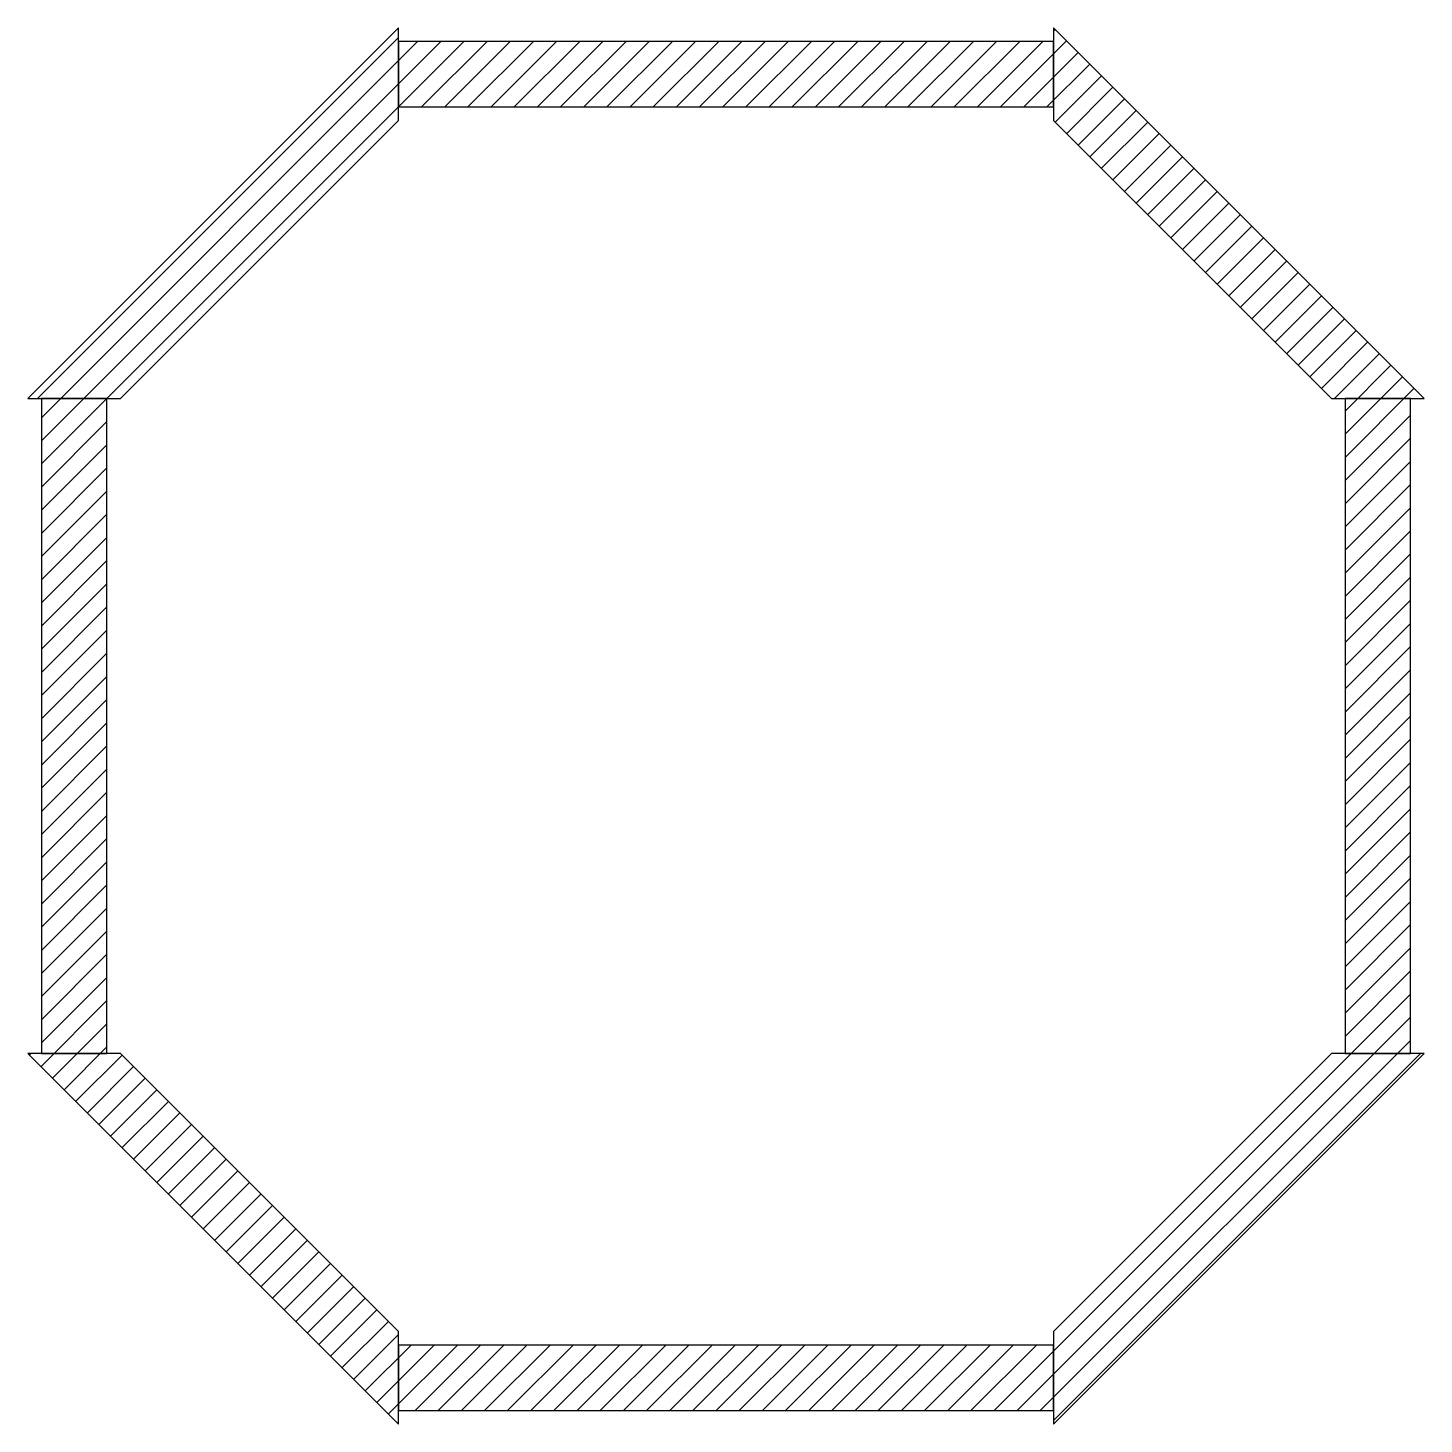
# Model space of a CAD drawing. Header units: centimetres. Extents: x -2.8 to 7.8, y -10.1 to 0.6.
import ezdxf

# ---------------------------------------------------------------- set-up
doc = ezdxf.new("R2010")
doc.units = ezdxf.units.CM
doc.layers.get('0').update_dxf_attribs({"lineweight": 25, "true_color": 0xffffff})

msp = doc.modelspace()

# ---------------------------------------------------------------- hatches: boundary and pattern name
h = msp.add_hatch()
h.set_pattern_fill('ANSI31', color=256, scale=0.1, style=0)
h.set_pattern_definition([(45, (0, 0), (-0.0883883, 0.0883883), [])])
h.paths.add_polyline_path([(0, -9.45), (0, -9.95), (5, -9.95), (5, -9.45)])
h.paths.add_polyline_path([(-2.828, -7.225), (0, -10.053), (0, -9.346), (-2.121, -7.225)])
h.paths.add_polyline_path([(-2.725, -7.225), (-2.225, -7.225), (-2.225, -2.225), (-2.725, -2.225)])
h.paths.add_polyline_path([(0, -0.104), (0, 0.604), (-2.828, -2.225), (-2.121, -2.225)])
h.paths.add_polyline_path([(0, 0.5), (0, 0), (5, 0), (5, 0.5)])
h.paths.add_polyline_path([(7.121, -2.225), (7.828, -2.225), (5, 0.604), (5, -0.104)])
h.paths.add_polyline_path([(7.725, -2.225), (7.225, -2.225), (7.225, -7.225), (7.725, -7.225)])
h.paths.add_polyline_path([(5, -9.346), (5, -10.053), (7.828, -7.225), (7.121, -7.225)])

# ---------------------------------------------------------------- linework, layer by layer
for p, q in [((0, 0.604), (-2.828, -2.225)), ((0, -0.104), (0, 0.604)), ((7.828, -2.225), (5, 0.604)), ((5, 0.604), (5, -0.104)), ((5, 0.5), (0, 0.5)), ((0, 0.5), (0, 0)), ((5, 0), (5, 0.5)), ((0, 0), (5, 0)), ((-2.121, -2.225), (0, -0.104)), ((5, -0.104), (7.121, -2.225)), ((-2.828, -2.225), (-2.121, -2.225)), ((-2.225, -2.225), (-2.725, -2.225)), ((-2.725, -2.225), (-2.725, -7.225)), ((-2.225, -7.225), (-2.225, -2.225)), ((7.121, -2.225), (7.828, -2.225)), ((7.225, -2.225), (7.225, -7.225)), ((7.725, -2.225), (7.225, -2.225)), ((7.725, -7.225), (7.725, -2.225)), ((-2.828, -7.225), (0, -10.053)), ((-2.121, -7.225), (-2.828, -7.225)), ((-2.725, -7.225), (-2.225, -7.225)), ((0, -9.346), (-2.121, -7.225)), ((5, -10.053), (7.828, -7.225)), ((7.121, -7.225), (5, -9.346)), ((7.828, -7.225), (7.121, -7.225)), ((7.225, -7.225), (7.725, -7.225)), ((0, -10.053), (0, -9.346)), ((5, -9.346), (5, -10.053)), ((5, -9.45), (0, -9.45)), ((0, -9.45), (0, -9.95)), ((5, -9.95), (5, -9.45)), ((0, -9.95), (5, -9.95))]:
    msp.add_line(p, q)

doc.saveas('drawing.dxf')
